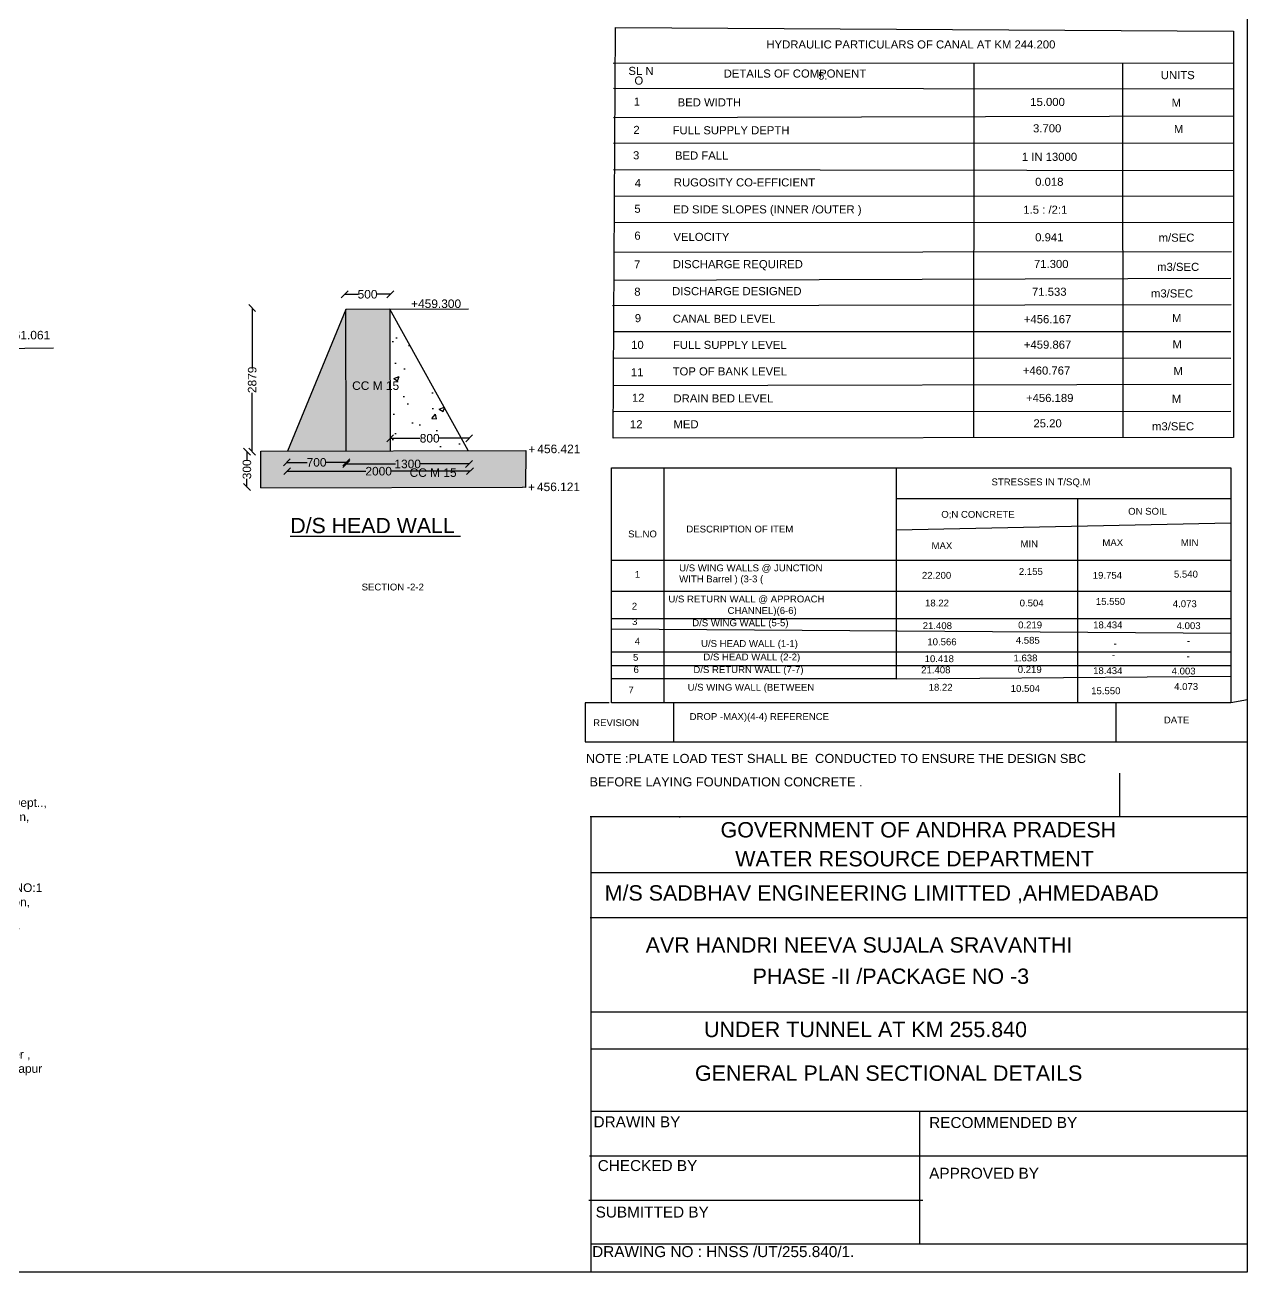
# Model space of a CAD drawing. Header units: millimetres. Extents: x 5124 to 3047371, y 2311 to 45565170.
# Drawn here: x 3030864 to 3046920, y 45530959 to 45547333 of the extents above; entities that cross this region are included whole.
import ezdxf

# ---------------------------------------------------------------- set-up
doc = ezdxf.new("R2010")
doc.units = ezdxf.units.MM
doc.header["$MEASUREMENT"] = 0
doc.layers.add('DIMENSION', color=1, linetype='Continuous')
doc.styles.get("Standard").update_dxf_attribs({"font": 'arial.ttf', "height": 112})
doc.dimstyles.get("Standard").update_dxf_attribs({"dimtxt": 90, "dimasz": 90, "dimexe": 0.18, "dimexo": 0.0625, "dimgap": 0.09, "dimtad": 0, "dimdec": 0, "dimzin": 0, "dimdsep": 46, "dimtxsty": 'Standard', "dimblk": 'OBLIQUE', "dimcen": 0.09, "dimse1": 1, "dimse2": 1, "dimadec": 0, "dimazin": 0, "dimtfac": 1, "dimtdec": 0, "dimtofl": 0, "dimtmove": 0, "dimatfit": 3, "dimfxl": 1, "dimtolj": 1, "dimtzin": 0, "dimarcsym": 0})
pattern_1 = [(50, (0, 0), (717.2601826, -62.752135), [75, -825]), (355, (0, 0), (-138.751334, 752.192134), [60, -660]), (100.4514445, (59.8, -5.2), (578.508847, 689.439991), [63.740192, -701.142112]), (46.1842, (0, 200), (1067.24133, -165.51928), [112.5, -1237.5]), (96.6356355, (88.9, 186.2), (934.661946, 974.1186), [95.610342, -1051.71376]), (351.184164, (0, 200), (934.661945, 974.1186), [90, -990]), (21, (100, 150), (596.907052, -402.618891), [75, -825]), (326, (100, 150), (243.315332, 725.150045), [60, -660]), (71.4514447, (149.74, 116.45), (840.222377, 322.531153), [63.74019, -701.142112]), (37.5, (0, 0), (12.1598553, 332.8938538), [0, -652, 0, -670, 0, -662.5]), (7.5, (0, 0), (263.0695374, 394.411712), [0, -382, 0, -637, 0, -252.5]), (327.5, (-223, 0), (533.8224362, -22.5548717), [0, -250, 0, -780, 0, -1035]), (317.5, (-323, 0), (583.1861693, 100.1049823), [0, -325, 0, -518, 0, -735])]

# ---------------------------------------------------------------- blocks, each defined once
blk = doc.blocks.new('_Oblique')
at = {"color": 0, "linetype": 'ByBlock', "lineweight": -2}
blk.add_line((-0.5, -0.5), (0.5, 0.5), dxfattribs=at)
blk = doc.blocks.new('*D108')
at = {"layer": 'Defpoints', "color": 0, "transparency": 16777216}
for p in [(3033705, 45543616), (3033709, 45541730), (3033847, 45541730)]:
    blk.add_point(p, dxfattribs=at)
at = {"layer": 'DIMENSION', "color": 0, "lineweight": -2, "transparency": 16777216}
for p, q in [((3033847, 45543616), (3033847, 45542841)), ((3033847, 45541730), (3033847, 45542504))]:
    blk.add_line(p, q, dxfattribs=at)
at = {"layer": 'DIMENSION', "color": 0, "lineweight": -2, "transparency": 16777216, "xscale": 90, "yscale": 90, "zscale": 90}
for p, rotation in [((3033847, 45543616), 90), ((3033847, 45541730), 270)]:
    blk.add_blockref('_Oblique', p, dxfattribs=dict(at, rotation=rotation))
at = {"layer": 'DIMENSION', "color": 0, "transparency": 16777216, "insert": (3033847, 45542673), "char_height": 112, "attachment_point": 5, "rotation": 90}
blk.add_mtext('\\A1;2879', dxfattribs=at)
blk = doc.blocks.new('*D109')
at = {"layer": 'Defpoints', "color": 0, "transparency": 16777216}
for p in [(3033709, 45541730), (3033709, 45541265), (3033778, 45541265)]:
    blk.add_point(p, dxfattribs=at)
at = {"layer": 'DIMENSION', "color": 0, "lineweight": -2, "transparency": 16777216}
for p, q in [((3033778, 45541730), (3033778, 45541621)), ((3033778, 45541265), (3033778, 45541374))]:
    blk.add_line(p, q, dxfattribs=at)
at = {"layer": 'DIMENSION', "color": 0, "lineweight": -2, "transparency": 16777216, "xscale": 90, "yscale": 90, "zscale": 90}
for p, rotation in [((3033778, 45541730), 90), ((3033778, 45541265), 270)]:
    blk.add_blockref('_Oblique', p, dxfattribs=dict(at, rotation=rotation))
at = {"layer": 'DIMENSION', "color": 0, "transparency": 16777216, "insert": (3033778, 45541498), "char_height": 112, "attachment_point": 5, "rotation": 90}
blk.add_mtext('\\A1;300', dxfattribs=at)
blk = doc.blocks.new('*D110')
at = {"layer": 'Defpoints', "color": 0, "transparency": 16777216}
for p in [(3034302, 45541563), (3035082, 45541589), (3035082, 45541571)]:
    blk.add_point(p, dxfattribs=at)
at = {"layer": 'DIMENSION', "color": 0, "lineweight": -2, "transparency": 16777216}
for p, q in [((3034302, 45541589), (3034569, 45541589)), ((3035082, 45541589), (3034815, 45541589))]:
    blk.add_line(p, q, dxfattribs=at)
at = {"layer": 'DIMENSION', "color": 0, "lineweight": -2, "transparency": 16777216, "xscale": 90, "yscale": 90, "zscale": 90, "rotation": 180}
blk.add_blockref('_Oblique', (3034302, 45541589), dxfattribs=at)
at = {"layer": 'DIMENSION', "color": 0, "lineweight": -2, "transparency": 16777216, "xscale": 90, "yscale": 90, "zscale": 90}
blk.add_blockref('_Oblique', (3035082, 45541589), dxfattribs=at)
at = {"layer": 'DIMENSION', "color": 0, "transparency": 16777216, "insert": (3034692, 45541589), "char_height": 112, "attachment_point": 5}
blk.add_mtext('\\A1;700', dxfattribs=at)
blk = doc.blocks.new('*D111')
at = {"layer": 'Defpoints', "color": 0, "transparency": 16777216}
for p in [(3035082, 45541571), (3036693, 45541568), (3036693, 45541563)]:
    blk.add_point(p, dxfattribs=at)
at = {"layer": 'DIMENSION', "color": 0, "lineweight": -2, "transparency": 16777216}
for p, q in [((3035082, 45541568), (3035726, 45541568)), ((3036693, 45541568), (3036049, 45541568))]:
    blk.add_line(p, q, dxfattribs=at)
at = {"layer": 'DIMENSION', "color": 0, "lineweight": -2, "transparency": 16777216, "xscale": 90, "yscale": 90, "zscale": 90, "rotation": 180}
blk.add_blockref('_Oblique', (3035082, 45541568), dxfattribs=at)
at = {"layer": 'DIMENSION', "color": 0, "lineweight": -2, "transparency": 16777216, "xscale": 90, "yscale": 90, "zscale": 90}
blk.add_blockref('_Oblique', (3036693, 45541568), dxfattribs=at)
at = {"layer": 'DIMENSION', "color": 0, "transparency": 16777216, "insert": (3035888, 45541568), "char_height": 112, "attachment_point": 5}
blk.add_mtext('\\A1;1300', dxfattribs=at)
blk = doc.blocks.new('*D112')
at = {"layer": 'Defpoints', "color": 0, "transparency": 16777216}
for p in [(3035659, 45541887), (3036695, 45541905), (3036695, 45541873)]:
    blk.add_point(p, dxfattribs=at)
at = {"layer": 'DIMENSION', "color": 0, "lineweight": -2, "transparency": 16777216}
for p, q in [((3035659, 45541905), (3036053, 45541905)), ((3036695, 45541905), (3036301, 45541905))]:
    blk.add_line(p, q, dxfattribs=at)
at = {"layer": 'DIMENSION', "color": 0, "lineweight": -2, "transparency": 16777216, "xscale": 90, "yscale": 90, "zscale": 90, "rotation": 180}
blk.add_blockref('_Oblique', (3035659, 45541905), dxfattribs=at)
at = {"layer": 'DIMENSION', "color": 0, "lineweight": -2, "transparency": 16777216, "xscale": 90, "yscale": 90, "zscale": 90}
blk.add_blockref('_Oblique', (3036695, 45541905), dxfattribs=at)
at = {"layer": 'DIMENSION', "color": 0, "transparency": 16777216, "insert": (3036177, 45541905), "char_height": 112, "attachment_point": 5}
blk.add_mtext('\\A1;800', dxfattribs=at)
blk = doc.blocks.new('*D113')
at = {"layer": 'Defpoints', "color": 0, "transparency": 16777216}
for p in [(3034306, 45541365), (3036707, 45541473), (3036707, 45541357)]:
    blk.add_point(p, dxfattribs=at)
at = {"layer": 'DIMENSION', "color": 0, "lineweight": -2, "transparency": 16777216}
for p, q in [((3034306, 45541473), (3035339, 45541473)), ((3036707, 45541473), (3035675, 45541473))]:
    blk.add_line(p, q, dxfattribs=at)
at = {"layer": 'DIMENSION', "color": 0, "lineweight": -2, "transparency": 16777216, "xscale": 90, "yscale": 90, "zscale": 90, "rotation": 180}
blk.add_blockref('_Oblique', (3034306, 45541473), dxfattribs=at)
at = {"layer": 'DIMENSION', "color": 0, "lineweight": -2, "transparency": 16777216, "xscale": 90, "yscale": 90, "zscale": 90}
blk.add_blockref('_Oblique', (3036707, 45541473), dxfattribs=at)
at = {"layer": 'DIMENSION', "color": 0, "transparency": 16777216, "insert": (3035507, 45541473), "char_height": 112, "attachment_point": 5}
blk.add_mtext('\\A1;2000', dxfattribs=at)
blk = doc.blocks.new('*D114')
at = {"layer": 'Defpoints', "color": 0, "transparency": 16777216}
for p in [(3035660, 45543796), (3035062, 45543760), (3035660, 45543730)]:
    blk.add_point(p, dxfattribs=at)
at = {"layer": 'DIMENSION', "color": 0, "lineweight": -2, "transparency": 16777216}
for p, q in [((3035062, 45543796), (3035237, 45543796)), ((3035660, 45543796), (3035485, 45543796))]:
    blk.add_line(p, q, dxfattribs=at)
at = {"layer": 'DIMENSION', "color": 0, "lineweight": -2, "transparency": 16777216, "xscale": 90, "yscale": 90, "zscale": 90, "rotation": 180}
blk.add_blockref('_Oblique', (3035062, 45543796), dxfattribs=at)
at = {"layer": 'DIMENSION', "color": 0, "lineweight": -2, "transparency": 16777216, "xscale": 90, "yscale": 90, "zscale": 90}
blk.add_blockref('_Oblique', (3035660, 45543796), dxfattribs=at)
at = {"layer": 'DIMENSION', "color": 0, "transparency": 16777216, "insert": (3035361, 45543796), "char_height": 112, "attachment_point": 5}
blk.add_mtext('\\A1;500', dxfattribs=at)

msp = doc.modelspace()

# ---------------------------------------------------------------- hatches: boundary and pattern name
at = {"layer": 'DIMENSION'}
h = msp.add_hatch(dxfattribs=at)
h.set_pattern_fill('AR-CONC', color=0, scale=100)
h.set_pattern_definition(pattern_1)
h.paths.add_polyline_path([(3018556.1, 45544118.4), (3017967.6, 45544127.1), (3017291.5, 45541903.1), (3018568.9, 45541910.5)])
h.paths.add_polyline_path([(3018908.4, 45541912.4), (3016961.9, 45541901.2), (3016965.8, 45541217.5), (3018912.4, 45541228.7)])
h.paths.add_polyline_path([(3023255.5, 45544208.8), (3022669.1, 45544214.7), (3022319.2, 45541926), (3023255.6, 45541921.1)], flags=17)
h.paths.add_polyline_path([(3023599.2, 45541232.2), (3023598.4, 45540727.8), (3023291.6, 45540729.1), (3023243.8, 45540903.4), (3023154.9, 45541228.2), (3021974.5, 45541218), (3021968.4, 45541927.8), (3022319.2, 45541926), (3022669.1, 45544214.7), (3023255.5, 45544208.8), (3023255.6, 45541921.1), (3023602.2, 45541919.3), (3023608.2, 45541232.2)])
h.paths.add_polyline_path([(3027884.7, 45541994.7), (3027308.8, 45541997.7), (3027308.1, 45540116.3), (3027880.6, 45540115.1)])
h.paths.add_polyline_path([(3027898.9, 45541994.6), (3027884.7, 45541994.7), (3027880.6, 45540115.1), (3028914.5, 45540112.8)])
h.paths.add_polyline_path([(3027308.8, 45541997.7), (3026529.9, 45540118), (3027308.1, 45540116.3)])
h.paths.add_polyline_path([(3037437.9, 45541745.1), (3033961.2, 45541737.1), (3033962.3, 45541254.1), (3037396, 45541262), (3037435, 45541261.5)])
h.paths.add_polyline_path([(3035075.3, 45543595.2), (3034309.9, 45541737.9), (3035079.1, 45541739.7)])
h.paths.add_polyline_path([(3035655.3, 45543599.4), (3035075.3, 45543595.2), (3035079.1, 45541739.7), (3035659.6, 45541741)])
h.paths.add_polyline_path([(3034564.7, 45541495.5), (3034819.5, 45541495.5), (3034819.5, 45541681), (3034564.7, 45541681)], flags=24)
h.paths.add_polyline_path([(3035721.4, 45541474.9), (3036046.1, 45541474.9), (3036046.1, 45541660.3), (3035721.4, 45541660.3)], flags=24)
h.paths.add_polyline_path([(3035345.5, 45541380.1), (3035670.2, 45541380.1), (3035670.2, 45541565.5), (3035345.5, 45541565.5)], flags=24)
h.paths.add_polyline_path([(3035889.9, 45541374.2), (3036432.5, 45541374.2), (3036432.5, 45541513.8), (3035889.9, 45541513.8)], flags=24)
h.paths.add_polyline_path([(3035135.7, 45542515.8), (3035678.2, 45542515.8), (3035678.2, 45542655.4), (3035135.7, 45542655.4)], flags=9)
h = msp.add_hatch(dxfattribs=at)
h.set_pattern_fill('AR-CONC', color=0, scale=100)
h.set_pattern_definition(pattern_1)
h.paths.add_polyline_path([(3035655.3, 45543599.4), (3035659.6, 45541741), (3036681.3, 45541743.3)])
h.paths.add_polyline_path([(3036050.2, 45541812), (3036305, 45541812), (3036305, 45541997.5), (3036050.2, 45541997.5)], flags=24)

# ---------------------------------------------------------------- linework, layer by layer
at = {"layer": 'DIMENSION', "color": 0}
for points in [[(3046909.1, 45530958.7), (2999368, 45530958.7), (2999368, 45564367.5), (3046909.1, 45564367.5)], [(3038615.5, 45547296.9), (3046727, 45547251.9), (3046727, 45541914.6), (3038583.6, 45541907.4)], [(3038565.8, 45541519.8), (3046692, 45541519.8), (3046692, 45538433.6), (3038565.8, 45538433.6)]]:
    msp.add_lwpolyline(points, close=True, dxfattribs=at)
for points in [[(3038584.3, 45546829.4), (3046727, 45546837.1)], [(3043320.6, 45541911.6), (3043324.8, 45546833.9)], [(3045279.3, 45541913.3), (3045274.9, 45546835.7)], [(3038591.3, 45546503.6), (3046727, 45546493.6)], [(3038589.5, 45546118.1), (3046727, 45546137.7)], [(3038589.4, 45545782.2), (3046727, 45545785.9)], [(3038589.5, 45545433.3), (3046727, 45545419.8)], [(3038599.6, 45545087), (3046727, 45545085.8)], [(3038600.4, 45544740.7), (3046727, 45544742.6)], [(3038598.1, 45544351.1), (3046704.7, 45544356.7)], [(3038589.8, 45543982.2), (3046696.1, 45544007.9)], [(3038578, 45543650.4), (3046698.7, 45543663)], [(3036681.3, 45541743.3), (3035655.3, 45543599.4), (3035075.3, 45543595.2), (3034309.9, 45541737.9)], [(3035079.1, 45541739.7), (3035075.3, 45543595.2)], [(3035655.3, 45543599.4), (3036685.6, 45543606.8)], [(3035655.3, 45543599.4), (3035659.6, 45541741)], [(3038583.7, 45543306.8), (3046696.2, 45543306.7)], [(3029672.6, 45542894.4), (3030108.3, 45543079.1), (3031236.5, 45543091.1)], [(3038600.9, 45542963.7), (3046693.7, 45542957.2)], [(3038589.5, 45542598.9), (3046698.7, 45542618)], [(3038595.2, 45542255.4), (3046694.9, 45542263.6)], [(3033962.3, 45541254.1), (3033961.2, 45541737.1), (3037437.9, 45541745.1)], [(3037437.9, 45541745.1), (3037435, 45541261.5), (3037396, 45541262)], [(3042301.1, 45541519.8), (3042301.1, 45538746.4), (3038565.8, 45538746.4)], [(3039251, 45541519.8), (3039251, 45538433.6)], [(3033962.3, 45541254.1), (3037396, 45541262)], [(3042301.1, 45541113.3), (3044687.4, 45541113.3), (3046692, 45541113.3)], [(3044687.4, 45538433.6), (3044687.4, 45541103.3)], [(3042301.1, 45540703.2), (3046692, 45540797)], [(3038565.8, 45540304.1), (3046692, 45540304.1)], [(3038565.8, 45539897.1), (3046692, 45539897.1)], [(3038565.8, 45539541.2), (3046692, 45539541.2)], [(3046692, 45539341), (3038565.8, 45539401.2)], [(3038565.8, 45539100.9), (3046692, 45539100.9)], [(3038565.8, 45538923.3), (3046692, 45538923.3)], [(3042301.1, 45538746.4), (3046692, 45538783.5)], [(3038534, 45538433.6), (3038219.7, 45538433.6), (3038219.7, 45537920.1), (3046912.6, 45537920.1), (3046912.6, 45538473.8), (3046692, 45538433.6)], [(3039375.9, 45538433.6), (3039375.9, 45537920.1)], [(3045186.4, 45538433.6), (3045186.4, 45537920.1)], [(3045233.4, 45537509.4), (3045233.4, 45536945.9)], [(3038282.3, 45536939), (3046912.5, 45536939)], [(3046909.1, 45536939), (3046909.1, 45530958.7), (3038296.5, 45530958.7), (3038296.5, 45536939)], [(3039457.5, 45536939), (3039457.5, 45536925.5)], [(3038292.4, 45536203.4), (3046909.1, 45536203.4)], [(3046914.3, 45535611.4), (3038284.8, 45535611.4)], [(3038291.2, 45534374.4), (3046909.1, 45534374.4)], [(3046920.2, 45533883.9), (3038297.8, 45533883.9)], [(3038299.8, 45533069.2), (3046909.1, 45533069.2)], [(3042611.7, 45531333), (3042611.7, 45533067.2)], [(3038275.8, 45532486), (3046909.1, 45532486)], [(3038265.9, 45531902.4), (3042651.3, 45531902.4)], [(3038298.1, 45531329.8), (3046909.1, 45531329.8)]]:
    msp.add_lwpolyline(points, dxfattribs=at)

# ---------------------------------------------------------------- texts
for s, height, p in [('HYDRAULIC PARTICULARS OF CANAL AT KM 244.200', 106.245, (3040597.2, 45547023.6)), ('SL N', 106.24, (3038785.4, 45546676.1)), ('DETAILS OF COMPONENT ', 106.245, (3040036.4, 45546641.2)), ('UNITS ', 106.24, (3045774.8, 45546620.8)), (' O', 106.24, (3038823.4, 45546548.8)), ('5.', 100, (3041279.8, 45546614.5)), ('1', 106.2, (3038855.8, 45546272.7)), ('BED WIDTH ', 106.24, (3039432.2, 45546263.1)), ('15.000', 106.24, (3044061.6, 45546268.5)), ('M', 106.2, (3045916.4, 45546258.4)), ('2', 106.2, (3038851, 45545901.4)), ('FULL SUPPLY DEPTH ', 106.245, (3039365.5, 45545896.6)), ('3.700', 106.24, (3044097.4, 45545922.3)), ('M', 106.2, (3045947.3, 45545913.8)), ('3', 106.2, (3038846.2, 45545568.2)), ('BED FALL ', 106.24, (3039396.9, 45545565.3)), ('1 IN 13000', 106.24, (3043950, 45545548.2)), ('4', 106.2, (3038868.6, 45545204)), ('RUGOSITY CO-EFFICIENT ', 106.245, (3039381.9, 45545212.5)), ('0.018', 106.24, (3044125.3, 45545220.2)), ('5', 106.2, (3038863.8, 45544866.3)), ('ED SIDE SLOPES (INNER /OUTER )', 106.245, (3039372.9, 45544857.9)), ('1.5 : /2:1', 106.24, (3043970, 45544854.1)), ('6', 106.2, (3038863.8, 45544513.2)), ('VELOCITY ', 106.24, (3039377.1, 45544496.4)), ('0.941', 106.24, (3044125.5, 45544491.4)), ('m/SEC', 106.24, (3045745.8, 45544486.8)), ('7', 106.2, (3038859.6, 45544134.8)), ('DISCHARGE REQUIRED ', 106.245, (3039368.7, 45544139)), ('71.300', 106.24, (3044109.6, 45544141.2)), ('m3/SEC', 106.24, (3045726.2, 45544102.9)), ('8', 106.2, (3038862.6, 45543777.3)), ('DISCHARGE DESIGNED ', 106.245, (3039360, 45543784.1)), ('71.533', 106.24, (3044084, 45543776.8)), ('m3/SEC', 106.24, (3045645.7, 45543754.6)), ('+459.300', 112, (3035932.7, 45543616.2)), ('9', 106.2, (3038870.1, 45543430.4)), ('CANAL BED LEVEL ', 106.245, (3039368.5, 45543422.6)), ('+456.167', 106.24, (3043977, 45543416.1)), ('M', 106.2, (3045921.9, 45543430.3)), ('TBL +461.061', 112, (3030207.8, 45543204.3)), ('10', 106.24, (3038821.4, 45543079)), ('FULL SUPPLY LEVEL ', 106.245, (3039370.2, 45543078.7)), ('+459.867', 106.24, (3043977, 45543082.1)), ('M', 106.2, (3045927.2, 45543087.6)), ('11', 106.24, (3038817.6, 45542719.8)), ('TOP OF BANK LEVEL ', 106.245, (3039366.1, 45542730.9)), ('+460.767', 106.24, (3043963.4, 45542742)), ('M', 106.2, (3045940.8, 45542734.9)), ('CC M 15', 112, (3035158.9, 45542540.6)), ('12', 106.24, (3038832.5, 45542384.3)), ('DRAIN BED LEVEL ', 106.245, (3039377.3, 45542376.8)), ('+456.189', 106.24, (3044005.1, 45542382.2)), ('M', 106.2, (3045919.4, 45542370.9)), ('12', 106.24, (3038806.2, 45542036.7)), ('MED', 106.24, (3039377.3, 45542036.7)), ('25.20', 106.24, (3044102.7, 45542048.9)), ('m3/SEC', 106.24, (3045659.4, 45542009.9)), ('456.421', 112, (3037589.8, 45541710.2)), ('+', 112, (3037472.7, 45541706.6)), ('CC M 15', 112, (3035913.2, 45541399)), ('456.121', 112, (3037585.3, 45541212.1)), ('STRESSES IN T/SQ.M', 90, (3043552.3, 45541287.9)), ('+', 112, (3037468.2, 45541208.5)), ('ON SOIL', 90, (3045346.1, 45540902)), ('%%UD/S HEAD WALL ', 200, (3034347.4, 45540660)), ('O;N CONCRETE ', 90, (3042892.7, 45540861.9)), ('SL.NO', 90, (3038782.2, 45540604.6)), ('DESCRIPTION OF ITEM ', 90, (3039546.4, 45540669)), ('MAX ', 90, (3042765.3, 45540449.9)), ('MIN', 90, (3043932, 45540475.2)), ('MAX', 90, (3045007.8, 45540490.3)), ('MIN', 90, (3046038.2, 45540490.3)), ('U/S WING WALLS @ JUNCTION', 90, (3039452.1, 45540158.8)), ('2.155', 90, (3043911.8, 45540111.8)), ('1', 90, (3038870.7, 45540074.1)), ('WITH Barrel ) (3-3 ( ', 90, (3039452.1, 45540014.2)), ('22.200', 90, (3042639, 45540061.3)), ('19.754', 90, (3044881.5, 45540061.3)), ('5.540', 90, (3045947.3, 45540076.5)), ('SECTION -2-2', 90, (3035283.5, 45539907.8)), ('U/S RETURN WALL @ APPROACH ', 90, (3039310.8, 45539750.6)), ('2', 90, (3038830.4, 45539656.2)), ('CHANNEL)(6-6)', 90, (3040087.6, 45539599.4)), ('18.22', 90, (3042679.4, 45539697.9)), ('0.504', 90, (3043921.9, 45539697.9)), ('15.550', 90, (3044922, 45539718.1)), ('4.073', 90, (3045932.1, 45539687.9)), ('3', 90, (3038833.6, 45539454.1)), ('D/S WING WALL (5-5)', 90, (3039623.5, 45539438.1)), ('21.408', 90, (3042649.1, 45539400.2)), ('0.219', 90, (3043901.7, 45539410.3)), ('18.434', 90, (3044886.6, 45539410.3)), ('4.003', 90, (3045982.6, 45539400.2)), ('4', 90, (3038868.3, 45539195.7)), ('U/S HEAD WALL (1-1)', 90, (3039739.5, 45539165.9)), ('10.566', 90, (3042709.7, 45539188.2)), ('4.585', 90, (3043871.4, 45539208.4)), ('-', 90, (3045154.3, 45539168)), ('-', 90, (3046119, 45539203.4)), ('5', 90, (3038846.2, 45538984.5)), ('D/S HEAD WALL (2-2)', 90, (3039769.8, 45538989.5)), ('10.418', 90, (3042674.4, 45538966.2)), ('1.638', 90, (3043841.1, 45538976.2)), ('-', 90, (3045134.1, 45539016.6)), ('-', 90, (3046113.9, 45539001.5)), ('6', 90, (3038852.5, 45538823.8)), ('D/S RETURN WALL (7-7)', 90, (3039638.7, 45538823.2)), ('21.408', 90, (3042628.9, 45538819.8)), ('0.219', 90, (3043896.7, 45538824.8)), ('18.434', 90, (3044886.6, 45538809.7)), ('4.003', 90, (3045917, 45538804.7)), ('7', 90, (3038786.3, 45538555.9)), ('U/S WING WALL (BETWEEN                                           18.22 ', 90, (3039563, 45538591.4)), ('10.504', 90, (3043804.9, 45538576.2)), ('15.550', 90, (3044860.6, 45538545.6)), ('4.073', 90, (3045950.1, 45538601)), ('REVISION ', 90, (3038323.3, 45538126.6)), ('DROP -MAX)(4-4) REFERENCE ', 90, (3039589.3, 45538207.3)), ('DATE ', 90, (3045814.7, 45538161.6)), ('NOTE :PLATE LOAD TEST SHALL BE  CONDUCTED TO ENSURE THE DESIGN SBC ', 120, (3038227.9, 45537641.9)), (' BEFORE LAYING FOUNDATION CONCRETE .', 120, (3038227.9, 45537334.8)), ('GOVERNMENT OF ANDHRA PRADESH  ', 201.555, (3039995.3, 45536664.8)), ('WATER RESOURCE DEPARTMENT ', 201.555, (3040187.8, 45536284.4)), ('M/S SADBHAV ENGINEERING LIMITTED ,AHMEDABAD ', 201.555, (3038473.7, 45535835.8)), ('AVR HANDRI NEEVA SUJALA SRAVANTHI ', 201.555, (3039012, 45535152.5)), ('PHASE -II /PACKAGE NO -3', 201.555, (3040416.7, 45534742.4)), ('UNDER TUNNEL AT KM 255.840', 201.555, (3039778.3, 45534043.4)), ('GENERAL PLAN SECTIONAL DETAILS ', 201.555, (3039659.8, 45533469.4)), ('DRAWIN BY ', 143.97, (3038327.9, 45532858.9)), ('RECOMMENDED BY ', 143.968, (3042733.8, 45532849.8)), ('CHECKED BY ', 143.968, (3038382.7, 45532284.9)), ('APPROVED BY ', 143.968, (3042733.8, 45532184)), ('SUBMITTED BY ', 143.968, (3038355.3, 45531674.4)), ('DRAWING NO : HNSS /UT/255.840/1.', 143.968, (3038309.7, 45531155.1))]:
    msp.add_text(s, height=height, dxfattribs=at).set_placement(p)
at = {"layer": 'DIMENSION', "color": 0, "char_height": 112, "attachment_point": 1}
for s, insert, width in [('\\pi914.09;// APPROVED // \\P\\pi876.84;SD/-(09-12-2015) \\P\\pi819.09;CHIEF ENGINEER \\P\\pi207.94; Irrign.& Command Area Dev. Dept.., \\P\\pi446.49;Central Designs Organisation, \\P\\pi671.26;Hyderabad-500001.A.P', (3028387.1, 45537738.5), 2958.49), ('\\A1;\\pi1154.4;//T.C.F // \\P\\pi1074.4;Sd/- 4-1-16\\P\\pi283.45;Executive Engineer  Division NO:1 \\P\\pi425.9;Central Designs Organisation, \\P\\pi698.83;Irrigation & CAD Dept.  \\P\\pi554.74;M J .Road Hyderabad-A.P', (3028417, 45536434.2), 2917.3), ('\\pi808.97;Sd/- 29/11 \\P\\pi257.87;Superintending Engineer , \\P\\pi81.427;AVR H.N.S.S Circle Anantapur', (3028869.7, 45534060.1), 2304.147)]:
    msp.add_mtext(s, dxfattribs=dict(at, insert=insert, width=width))

# ---------------------------------------------------------------- dimensions: what is measured, and where the dimension line sits
at = {"layer": 'DIMENSION', "color": 0}
for base, p1, p2, text, picture, middle in [((3035660.1, 45543796.2), (3035061.8, 45543760.4), (3035660.1, 45543729.7), '500', '*D114', (3035360.9, 45543796.2)), ((3036695, 45541905.4), (3035659.3, 45541887.3), (3036695, 45541873.1), '800', '*D112', (3036177.1, 45541905.4)), ((3035082.2, 45541588.9), (3034301.9, 45541563.3), (3035082.2, 45541570.9), '700', '*D110', (3034692.1, 45541588.9)), ((3036707.2, 45541473.5), (3034306.2, 45541365.1), (3036707.2, 45541356.7), '2000', '*D113', (3035506.7, 45541473.5)), ((3036692.9, 45541568.2), (3035082.2, 45541570.9), (3036692.9, 45541563.1), '1300', '*D111', (3035887.5, 45541568.2))]:
    dim = msp.add_linear_dim(base=base, p1=p1, p2=p2, text=text, dimstyle='Standard', override={"dimtxt": 112}, dxfattribs=at)
    dim.commit()
    dim.dimension.update_dxf_attribs({"geometry": picture, "text_midpoint": middle})
for base, p1, p2, text, picture, middle in [((3033846.9, 45541730), (3033705.3, 45543615.6), (3033708.7, 45541730), '2879', '*D108', (3033846.9, 45542672.8)), ((3033778, 45541265.2), (3033708.7, 45541730), (3033708.9, 45541265.2), '300', '*D109', (3033778, 45541497.6))]:
    dim = msp.add_linear_dim(base=base, p1=p1, p2=p2, angle=90, text=text, dimstyle='Standard', override={"dimtxt": 112}, dxfattribs=at)
    dim.commit()
    dim.dimension.update_dxf_attribs({"geometry": picture, "text_midpoint": middle})

doc.saveas('drawing.dxf')
